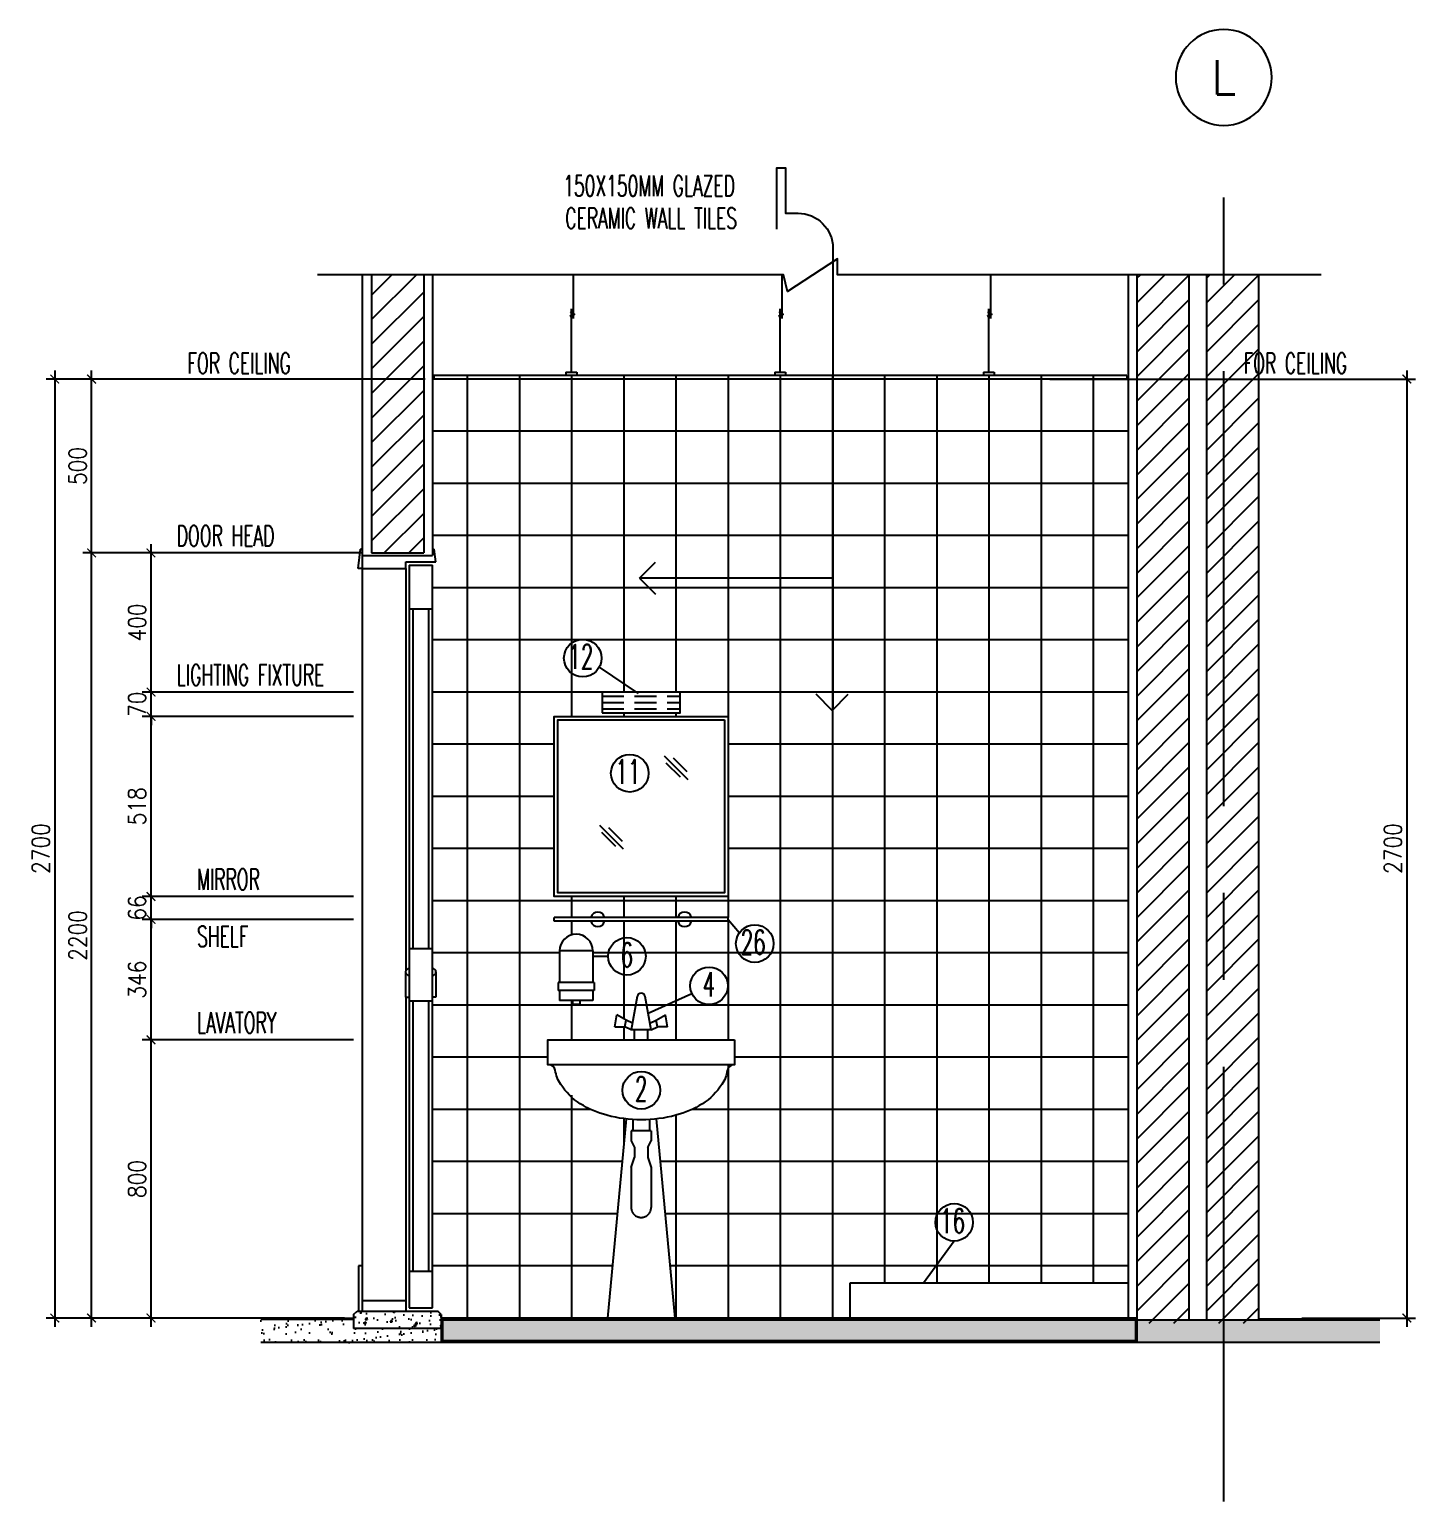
# Model space of a CAD drawing. Extents: x -203233 to -174356, y 196485 to 216410.
# Drawn here: x -189169 to -185184, y 205266 to 209499 of the extents above; entities that cross this region are included whole.
import ezdxf
from ezdxf.enums import TextEntityAlignment as Align

# ---------------------------------------------------------------- set-up
doc = ezdxf.new("R2010")
doc.units = 0
doc.header["$LTSCALE"] = 500
doc.header["$MEASUREMENT"] = 0
doc.linetypes.add('CENTERX2', pattern=[4, 2.5, -0.5, 0.5, -0.5])
doc.linetypes.add('HIDDEN2', pattern=[0.1875, 0.125, -0.0625])
doc.layers.get('0').update_dxf_attribs({"linetype": 'CONTINUOUS'})
doc.layers.get('DEFPOINTS').update_dxf_attribs({"linetype": 'CONTINUOUS'})
for name, color, linetype in [('A-SFIX', 2, 'CONTINUOUS'), ('AX-CR', 2, 'CONTINUOUS'), ('AX-TXT', 2, 'CONTINUOUS'), ('AXES', 11, 'CENTERX2'), ('Dimout', 4, 'CONTINUOUS'), ('DW', 7, 'CONTINUOUS'), ('ELE', 3, 'CONTINUOUS'), ('ELV', 7, 'CONTINUOUS'), ('FIX', 2, 'CONTINUOUS'), ('HATCH', 8, 'CONTINUOUS'), ('HatchA', 11, 'CONTINUOUS'), ('Plaster', 7, 'CONTINUOUS'), ('SANI', 2, 'CONTINUOUS'), ('Tile', 5, 'CONTINUOUS'), ('TXT', 2, 'CONTINUOUS'), ('WALL', 6, 'CONTINUOUS'), ('WallPartition', 2, 'CONTINUOUS'), ('Windows', 9, 'CONTINUOUS')]:
    doc.layers.add(name, color=color, linetype=linetype)
doc.styles.add('DIM', font='simplex.shx', dxfattribs={"width": 0.85})
doc.styles.add('ROMANS', font='romans.shx', dxfattribs={"width": 0.6})
doc.dimstyles.new('DIM1-25', dxfattribs={"dimscale": 25, "dimtxt": 2, "dimasz": 1, "dimexe": 1, "dimexo": 1, "dimgap": 0.6, "dimtad": 1, "dimdec": 0, "dimdsep": 46, "dimtxsty": 'DIM', "dimblk1": 'ARCHTICK', "dimblk2": 'ARCHTICK', "dimsah": 1, "dimcen": 0.09, "dimdle": 1, "dimclrd": 256, "dimclrt": 2, "dimadec": 0, "dimazin": 0, "dimtfac": 1, "dimtdec": 0, "dimtix": 1, "dimtmove": 1, "dimatfit": 3, "dimldrblk": 'ARCHTICK', "dimfxl": 0, "dimtvp": 2, "dimtolj": 1, "dimtzin": 0, "dimarcsym": 0})

# ---------------------------------------------------------------- blocks, each defined once
blk = doc.blocks.new('_ARCHTICK')
at = {"color": 0, "linetype": 'ByBlock', "const_width": 0.15}
blk.add_lwpolyline([(-0.5, -0.5), (0.5, 0.5)], dxfattribs=at)
blk = doc.blocks.new('*D80')
at = {"layer": 'DEFPOINTS', "color": 0}
for p in [(-188990.4, 208494.1), (-188006.4, 208494.1), (-188185.2, 207994.1)]:
    blk.add_point(p, dxfattribs=at)
at = {"layer": 'Dimout', "lineweight": -2}
blk.add_line((-188990.4, 207969.1), (-188990.4, 208519.1), dxfattribs=at)
at = {"layer": 'Dimout', "color": 0, "lineweight": -2}
for p, q in [((-188031.4, 208494.1), (-189015.4, 208494.1)), ((-188210.2, 207994.1), (-189015.4, 207994.1))]:
    blk.add_line(p, q, dxfattribs=at)
at = {"layer": 'Dimout', "lineweight": -2, "xscale": 25, "yscale": 25, "zscale": 25}
for p, rotation in [((-188990.4, 208494.1), 90), ((-188990.4, 207994.1), 270)]:
    blk.add_blockref('_ARCHTICK', p, dxfattribs=dict(at, rotation=rotation))
at = {"layer": 'Dimout', "color": 2, "insert": (-189030.4, 208244.1), "char_height": 50, "attachment_point": 5, "rotation": 90, "style": 'DIM'}
blk.add_mtext('\\A1;500', dxfattribs=at)
blk = doc.blocks.new('*D78')
at = {"layer": 'DEFPOINTS', "color": 0}
for p in [(-188819.6, 207994.1), (-188285.9, 207994.1), (-188212.2, 207594.1)]:
    blk.add_point(p, dxfattribs=at)
at = {"layer": 'Dimout', "lineweight": -2}
blk.add_line((-188819.6, 207569.1), (-188819.6, 208019.1), dxfattribs=at)
at = {"layer": 'Dimout', "color": 0, "lineweight": -2}
for p, q in [((-188310.9, 207994.1), (-188844.6, 207994.1)), ((-188237.2, 207594.1), (-188844.6, 207594.1))]:
    blk.add_line(p, q, dxfattribs=at)
at = {"layer": 'Dimout', "lineweight": -2, "xscale": 25, "yscale": 25, "zscale": 25}
for p, rotation in [((-188819.6, 207994.1), 90), ((-188819.6, 207594.1), 270)]:
    blk.add_blockref('_ARCHTICK', p, dxfattribs=dict(at, rotation=rotation))
at = {"layer": 'Dimout', "color": 2, "insert": (-188859.6, 207794.1), "char_height": 50, "attachment_point": 5, "rotation": 90, "style": 'DIM'}
blk.add_mtext('\\A1;400', dxfattribs=at)
blk = doc.blocks.new('*D79')
at = {"layer": 'DEFPOINTS', "color": 0}
for p in [(-188819.6, 207594.1), (-188212.2, 207594.1), (-188212.2, 207524.1)]:
    blk.add_point(p, dxfattribs=at)
at = {"layer": 'Dimout', "color": 0, "lineweight": -2}
for p, q in [((-188237.2, 207594.1), (-188844.6, 207594.1)), ((-188237.2, 207524.1), (-188844.6, 207524.1))]:
    blk.add_line(p, q, dxfattribs=at)
at = {"layer": 'Dimout', "lineweight": -2}
for p, q in [((-188819.6, 207594.1), (-188819.6, 207619.1)), ((-188819.6, 207524.1), (-188819.6, 207594.1)), ((-188819.6, 207524.1), (-188819.6, 207499.1))]:
    blk.add_line(p, q, dxfattribs=at)
at = {"layer": 'Dimout', "lineweight": -2, "xscale": 25, "yscale": 25, "zscale": 25}
for p, rotation in [((-188819.6, 207594.1), 270), ((-188819.6, 207524.1), 90)]:
    blk.add_blockref('_ARCHTICK', p, dxfattribs=dict(at, rotation=rotation))
at = {"layer": 'Dimout', "color": 2, "insert": (-188859.6, 207559.1), "char_height": 50, "attachment_point": 5, "rotation": 90, "style": 'DIM'}
blk.add_mtext('\\A1;70', dxfattribs=at)
blk = doc.blocks.new('*D75')
at = {"layer": 'DEFPOINTS', "color": 0}
for p in [(-188819.6, 206594.1), (-188212.2, 206594.1), (-188238.2, 205794.1)]:
    blk.add_point(p, dxfattribs=at)
at = {"layer": 'Dimout', "lineweight": -2}
blk.add_line((-188819.6, 205769.1), (-188819.6, 206619.1), dxfattribs=at)
at = {"layer": 'Dimout', "color": 0, "lineweight": -2}
for p, q in [((-188237.2, 206594.1), (-188844.6, 206594.1)), ((-188263.2, 205794.1), (-188844.6, 205794.1))]:
    blk.add_line(p, q, dxfattribs=at)
at = {"layer": 'Dimout', "lineweight": -2, "xscale": 25, "yscale": 25, "zscale": 25}
for p, rotation in [((-188819.6, 206594.1), 90), ((-188819.6, 205794.1), 270)]:
    blk.add_blockref('_ARCHTICK', p, dxfattribs=dict(at, rotation=rotation))
at = {"layer": 'Dimout', "color": 2, "insert": (-188859.6, 206194.1), "char_height": 50, "attachment_point": 5, "rotation": 90, "style": 'DIM'}
blk.add_mtext('\\A1;800', dxfattribs=at)
blk = doc.blocks.new('*D76')
at = {"layer": 'DEFPOINTS', "color": 0}
for p in [(-188819.6, 206940.5), (-188212.2, 206940.5), (-188212.2, 206594.1)]:
    blk.add_point(p, dxfattribs=at)
at = {"layer": 'Dimout', "lineweight": -2}
blk.add_line((-188819.6, 206569.1), (-188819.6, 206965.5), dxfattribs=at)
at = {"layer": 'Dimout', "color": 0, "lineweight": -2}
for p, q in [((-188237.2, 206940.5), (-188844.6, 206940.5)), ((-188237.2, 206594.1), (-188844.6, 206594.1))]:
    blk.add_line(p, q, dxfattribs=at)
at = {"layer": 'Dimout', "lineweight": -2, "xscale": 25, "yscale": 25, "zscale": 25}
for p, rotation in [((-188819.6, 206940.5), 90), ((-188819.6, 206594.1), 270)]:
    blk.add_blockref('_ARCHTICK', p, dxfattribs=dict(at, rotation=rotation))
at = {"layer": 'Dimout', "color": 2, "insert": (-188859.6, 206767.3), "char_height": 50, "attachment_point": 5, "rotation": 90, "style": 'DIM'}
blk.add_mtext('\\A1;346', dxfattribs=at)
blk = doc.blocks.new('*D77')
at = {"layer": 'DEFPOINTS', "color": 0}
for p in [(-188819.6, 207006.4), (-188212.2, 207006.4), (-188212.2, 206940.5)]:
    blk.add_point(p, dxfattribs=at)
at = {"layer": 'Dimout', "color": 0, "lineweight": -2}
for p, q in [((-188237.2, 207006.4), (-188844.6, 207006.4)), ((-188237.2, 206940.5), (-188844.6, 206940.5))]:
    blk.add_line(p, q, dxfattribs=at)
at = {"layer": 'Dimout', "lineweight": -2}
for p, q in [((-188819.6, 207006.4), (-188819.6, 207031.4)), ((-188819.6, 206940.5), (-188819.6, 207006.4)), ((-188819.6, 206940.5), (-188819.6, 206915.5))]:
    blk.add_line(p, q, dxfattribs=at)
at = {"layer": 'Dimout', "lineweight": -2, "xscale": 25, "yscale": 25, "zscale": 25}
for p, rotation in [((-188819.6, 207006.4), 270), ((-188819.6, 206940.5), 90)]:
    blk.add_blockref('_ARCHTICK', p, dxfattribs=dict(at, rotation=rotation))
at = {"layer": 'Dimout', "color": 2, "insert": (-188859.6, 206973.4), "char_height": 50, "attachment_point": 5, "rotation": 90, "style": 'DIM'}
blk.add_mtext('\\A1;66', dxfattribs=at)
blk = doc.blocks.new('*D72')
at = {"layer": 'DEFPOINTS', "color": 0}
for p in [(-188990.4, 207994.1), (-188185.2, 207994.1), (-188238.2, 205794.1)]:
    blk.add_point(p, dxfattribs=at)
at = {"layer": 'Dimout', "lineweight": -2}
blk.add_line((-188990.4, 205769.1), (-188990.4, 208019.1), dxfattribs=at)
at = {"layer": 'Dimout', "color": 0, "lineweight": -2}
for p, q in [((-188210.2, 207994.1), (-189015.4, 207994.1)), ((-188263.2, 205794.1), (-189015.4, 205794.1))]:
    blk.add_line(p, q, dxfattribs=at)
at = {"layer": 'Dimout', "lineweight": -2, "xscale": 25, "yscale": 25, "zscale": 25}
for p, rotation in [((-188990.4, 207994.1), 90), ((-188990.4, 205794.1), 270)]:
    blk.add_blockref('_ARCHTICK', p, dxfattribs=dict(at, rotation=rotation))
at = {"layer": 'Dimout', "color": 2, "insert": (-189030.4, 206894.1), "char_height": 50, "attachment_point": 5, "rotation": 90, "style": 'DIM'}
blk.add_mtext('\\A1;2200', dxfattribs=at)
blk = doc.blocks.new('*D74')
at = {"layer": 'DEFPOINTS', "color": 0}
for p in [(-188819.6, 207524.1), (-188212.2, 207524.1), (-188212.2, 207006.4)]:
    blk.add_point(p, dxfattribs=at)
at = {"layer": 'Dimout', "lineweight": -2}
blk.add_line((-188819.6, 206981.4), (-188819.6, 207549.1), dxfattribs=at)
at = {"layer": 'Dimout', "color": 0, "lineweight": -2}
for p, q in [((-188237.2, 207524.1), (-188844.6, 207524.1)), ((-188237.2, 207006.4), (-188844.6, 207006.4))]:
    blk.add_line(p, q, dxfattribs=at)
at = {"layer": 'Dimout', "lineweight": -2, "xscale": 25, "yscale": 25, "zscale": 25}
for p, rotation in [((-188819.6, 207524.1), 90), ((-188819.6, 207006.4), 270)]:
    blk.add_blockref('_ARCHTICK', p, dxfattribs=dict(at, rotation=rotation))
at = {"layer": 'Dimout', "color": 2, "insert": (-188859.6, 207265.2), "char_height": 50, "attachment_point": 5, "rotation": 90, "style": 'DIM'}
blk.add_mtext('\\A1;518', dxfattribs=at)
blk = doc.blocks.new('*D73')
at = {"layer": 'DEFPOINTS', "color": 0}
for p in [(-188990.4, 208494.1), (-189096.3, 205794.1), (-188990.4, 205794.1)]:
    blk.add_point(p, dxfattribs=at)
at = {"layer": 'Dimout', "lineweight": -2}
blk.add_line((-189096.3, 208519.1), (-189096.3, 205769.1), dxfattribs=at)
at = {"layer": 'Dimout', "color": 0, "lineweight": -2}
for p, q in [((-189015.4, 208494.1), (-189121.3, 208494.1)), ((-189015.4, 205794.1), (-189121.3, 205794.1))]:
    blk.add_line(p, q, dxfattribs=at)
at = {"layer": 'Dimout', "lineweight": -2, "xscale": 25, "yscale": 25, "zscale": 25}
for p, rotation in [((-189096.3, 208494.1), 90), ((-189096.3, 205794.1), 270)]:
    blk.add_blockref('_ARCHTICK', p, dxfattribs=dict(at, rotation=rotation))
at = {"layer": 'Dimout', "color": 2, "insert": (-189136.3, 207144.1), "char_height": 50, "attachment_point": 5, "rotation": 90, "style": 'DIM'}
blk.add_mtext('\\A1;2700', dxfattribs=at)
blk = doc.blocks.new('GAN')
for p, q in [((-0.0212, 0.1644), (-0.0212, 0.29)), ((-0.0155, 0.01), (-0.0155, 0.1918)), ((0, 0.01), (-0.031, 0.01)), ((-0.031, 0.01), (-0.031, 0)), ((0, 0.01), (0, 0))]:
    blk.add_line(p, q)
blk.add_lwpolyline([(-0.0118, 0.184), (-0.024, 0.1754), (-0.0113, 0.1703)])
blk = doc.blocks.new('walling')
at = {"layer": 'ELV'}
blk.add_line((0.1363, -1.1797), (-0.4198, -1.1797), dxfattribs=at)
blk.add_lwpolyline([(-0.025, -0.176), (-0.025, 0), (0, 0), (0, -0.1306), (0.0363, -0.1306, -0.414214), (0.1363, -0.2306), (0.1363, -1.5582)], format="xyb", dxfattribs=at)
at = {"layer": 'WALL'}
for p, q in [((-0.4198, -1.1797), (-0.3736, -1.1334)), ((-0.4198, -1.1797), (-0.3736, -1.2259)), ((0.1345, -1.56), (0.0882, -1.5137)), ((0.1345, -1.56), (0.1808, -1.5137))]:
    blk.add_line(p, q, dxfattribs=at)
at = {"layer": 'TXT', "style": 'ROMANS', "width": 0.6}
for s, p in [('150X150MM GLAZED', (-0.639, -0.0816)), ('CERAMIC WALL TILES', (-0.6331, -0.1746))]:
    blk.add_text(s, height=0.06, dxfattribs=at).set_placement(p)
blk = doc.blocks.new('A$C753C42D5')
at = {"layer": 'SANI', "linetype": 'Continuous'}
for p, q in [((0.2568, 0.9248), (0.2394, 0.8287)), ((0.2968, 0.8287), (0.2793, 0.9248)), ((0.1923, 0.8373), (0.1985, 0.8714)), ((0.225, 0.8568), (0.1985, 0.8714)), ((0.2215, 0.8373), (0.225, 0.8568)), ((0.2429, 0.8483), (0.225, 0.8568)), ((0.2933, 0.8483), (0.3112, 0.8568)), ((0.3112, 0.8568), (0.3377, 0.8714)), ((0.3147, 0.8373), (0.3112, 0.8568)), ((0.3439, 0.8373), (0.3377, 0.8714)), ((0.1923, 0.8373), (0.2215, 0.8373)), ((0.2394, 0.8287), (0.2215, 0.8373)), ((0.2968, 0.8287), (0.2394, 0.8287)), ((0.2489, 0.8), (0.2489, 0.8287)), ((0.2872, 0.8), (0.2872, 0.8287)), ((0.2968, 0.8287), (0.3147, 0.8373)), ((0.3439, 0.8373), (0.3147, 0.8373)), ((0.2252, 0.5724), (0.1713, 0)), ((0.3109, 0.5724), (0.3648, 0))]:
    blk.add_line(p, q, dxfattribs=at)
at = {"layer": 'SANI', "linetype": 'HIDDEN2'}
for p, q in [((0.2441, 0.57), (0.2441, 0.5382)), ((0.292, 0.57), (0.292, 0.5382)), ((0.2968, 0.5382), (0.2394, 0.5382)), ((0.2394, 0.5382), (0.2394, 0.5094)), ((0.2394, 0.5094), (0.2489, 0.4903)), ((0.2872, 0.4903), (0.2968, 0.5094)), ((0.2968, 0.5382), (0.2968, 0.5094)), ((0.2489, 0.4903), (0.2489, 0.4616)), ((0.2872, 0.4903), (0.2872, 0.4616)), ((0.2394, 0.4328), (0.2489, 0.4616)), ((0.2394, 0.4328), (0.2394, 0.3179)), ((0.2872, 0.4616), (0.2968, 0.4328)), ((0.2968, 0.4328), (0.2968, 0.3179))]:
    blk.add_line(p, q, dxfattribs=at)
at = {"layer": 'SANI', "linetype": 'Continuous'}
blk.add_lwpolyline([(0.5362, 0.8), (0.5362, 0.789), (0.5362, 0.7282), (0, 0.7282), (0, 0.789), (0, 0.8)], close=True, dxfattribs=at)
for points in [[(0.517, 0.7282, -0.000994), (0.517, 0.7278, -0.145509)], [(0.5158, 0.7124, -0.107261), (0.5003, 0.6716, -0.107169), (0.4442, 0.6162, -0.077294), (0.3677, 0.5829, -0.06439), (0.2685, 0.57, -0.06439), (0.1694, 0.5829, -0.077294), (0.0929, 0.6162, -0.107169), (0.0368, 0.6716, -0.107938), (0.0212, 0.7126, -0.000994)]]:
    blk.add_lwpolyline(points, format="xyb", dxfattribs=at)
for centre, radius, start, end in [((0.2681, 0.9226), 0.0115, 9.5273, 170.4727), ((0.0024, 0.709), 0.0191, 10.8078, 88.4915), ((0.5347, 0.709), 0.0191, 89.1936, 170.0196)]:
    blk.add_arc(centre, radius, start, end, dxfattribs=at)
at = {"layer": 'SANI', "linetype": 'HIDDEN2'}
blk.add_arc((0.2681, 0.3179), 0.0287, 180, 0, dxfattribs=at)
blk = doc.blocks.new('*D71')
at = {"layer": 'DEFPOINTS', "color": 0}
for p in [(-186260.7, 208494.1), (-185535.4, 205794.1), (-185208.7, 205794.1)]:
    blk.add_point(p, dxfattribs=at)
at = {"layer": 'Dimout', "lineweight": -2}
blk.add_line((-185208.7, 208519.1), (-185208.7, 205769.1), dxfattribs=at)
at = {"layer": 'Dimout', "color": 0, "lineweight": -2}
for p, q in [((-186235.7, 208494.1), (-185183.7, 208494.1)), ((-185510.4, 205794.1), (-185183.7, 205794.1))]:
    blk.add_line(p, q, dxfattribs=at)
at = {"layer": 'Dimout', "lineweight": -2, "xscale": 25, "yscale": 25, "zscale": 25}
for p, rotation in [((-185208.7, 208494.1), 90), ((-185208.7, 205794.1), 270)]:
    blk.add_blockref('_ARCHTICK', p, dxfattribs=dict(at, rotation=rotation))
at = {"layer": 'Dimout', "color": 2, "insert": (-185248.7, 207144.1), "char_height": 50, "attachment_point": 5, "rotation": 90, "style": 'DIM'}
blk.add_mtext('\\A1;2700', dxfattribs=at)
blk = doc.blocks.new('AXU')
at = {"layer": 'AX-CR'}
blk.add_circle((0, 350), 350, dxfattribs=at)
at = {"layer": 'AX-TXT', "style": 'ROMANS'}
blk.add_attdef('AX', text='', height=250, dxfattribs=at).set_placement((0, 350), align=Align.MIDDLE)

msp = doc.modelspace()

# ---------------------------------------------------------------- hatches: boundary and pattern name
at = {"layer": 'HatchA'}
h = msp.add_hatch(dxfattribs=at)
h.set_pattern_fill('ANSI31', color=256, scale=400, style=0)
h.set_pattern_definition([(45, (70956.29, 8964.827), (-35.355339, 35.355339), [])])
h.paths.add_polyline_path([(-188035.2, 208794.1), (-188185.2, 208794.1), (-188185.2, 207994.1), (-188035.2, 207994.1)])
h = msp.add_hatch(dxfattribs=at)
h.set_pattern_fill('ANSI31', color=256, scale=400, style=0)
h.set_pattern_definition([(45, (21882.46, 5327.386), (-35.355339, 35.355339), [])])
h.paths.add_polyline_path([(-185835.2, 208794.1), (-185985.2, 208794.1), (-185985.2, 205779.1), (-185835.2, 205779.1)])
h = msp.add_hatch(dxfattribs=at)
h.set_pattern_fill('ANSI31', color=256, scale=400, style=0)
h.set_pattern_definition([(45, (22082.46, 5327.386), (-35.355339, 35.355339), [])])
h.paths.add_polyline_path([(-185635.2, 208794.1), (-185785.2, 208794.1), (-185785.2, 205779.1), (-185635.2, 205779.1)])
at = {"layer": 'Windows'}
h = msp.add_hatch(dxfattribs=at)
h.set_pattern_fill('AR-CONC', color=256, scale=10, style=0)
h.set_pattern_definition([(50, (62817.08, 24790.734), (71.726018, -6.275213), [7.5, -82.5]), (355, (62817.08, 24790.734), (-13.875133, 75.219213), [6, -66]), (100.4514, (62823.06, 24790.21), (57.850938, 68.943954), [6.374019, -70.114211]), (46.1842, (62817.08, 24810.73), (106.724105, -16.551901), [11.25, -123.75]), (96.6356, (62825.97, 24809.35), (93.46627, 97.411787), [9.56103, -105.1713]), (351.1842, (62817.08, 24810.73), (93.466195, 97.41186), [9, -99]), (21, (62827.08, 24805.734), (59.690705, -40.261889), [7.5, -82.5]), (326, (62827.08, 24805.734), (24.331533, 72.515005), [6, -66]), (71.4514, (62832.054, 24802.38), (84.022263, 32.25305), [6.374019, -70.114211]), (37.5, (62817.08, 24790.734), (1.2159855, 33.2893854), [0, -65.2, 0, -67, 0, -66.25]), (7.5, (62817.08, 24790.734), (26.3069537, 39.441171), [0, -38.2, 0, -63.7, 0, -25.25]), (327.5, (62794.78, 24790.734), (53.3822436, -2.2554872), [0, -25, 0, -78, 0, -103.5]), (317.5, (62784.78, 24790.734), (58.318617, 10.010498), [0, -32.5, 0, -51.8, 0, -73.5])])
h.paths.add_polyline_path([(-187985.2, 205804.1), (-187995.2, 205814.1), (-188227.2, 205814.1), (-188237.2, 205804.1), (-188237.2, 205764.1), (-187985.2, 205764.1)])
h = msp.add_hatch(dxfattribs=at)
h.set_pattern_fill('AR-SAND', color=256, scale=25, style=0)
h.set_pattern_definition([(37.5, (35156.904, -5521.26), (-1.574834, 48.170594), [0, -38, 0, -42.5, 0, -40.625]), (7.5, (35156.904, -5521.26), (44.244418, 70.553652), [0, -20.5, 0, -34.25, 0, -13.125]), (327.5, (35126.154, -5521.26), (77.8535465, 0.1414763), [0, -12.5, 0, -45, 0, -58.75]), (317.5, (35126.154, -5521.26), (75.153165, 21.941889), [0, -6.25, 0, -29.5, 0, -33.75])])
h.paths.add_polyline_path([(-187985.2, 205764.1), (-188237.2, 205764.1), (-188237.2, 205791.1), (-188503.7, 205791.1), (-188503.7, 205724.1), (-187985.2, 205724.1)])
h = msp.add_hatch(dxfattribs=at)
h.set_pattern_fill('AR-SAND', color=256, scale=25, style=0)
h.set_pattern_definition([(37.5, (0, 0), (-1.574834, 48.170594), [0, -38, 0, -42.5, 0, -40.625]), (7.5, (0, 0), (44.244418, 70.553652), [0, -20.5, 0, -34.25, 0, -13.125]), (327.5, (-30.75, 0), (77.8535465, 0.1414763), [0, -12.5, 0, -45, 0, -58.75]), (317.5, (-30.75, 0), (75.153165, 21.941889), [0, -6.25, 0, -29.5, 0, -33.75])])
h.paths.add_polyline_path([(-185989.2, 205788.1), (-187981.2, 205788.1), (-187981.2, 205728.1), (-185989.2, 205728.1)])
h.paths.add_polyline_path([(-185735.2, 205788.1), (-185985.2, 205788.1), (-185985.2, 205724.1), (-185735.2, 205724.1)])
h.paths.add_polyline_path([(-185286.3, 205788.1), (-185735.2, 205788.1), (-185735.2, 205724.1), (-185286.3, 205724.1)])

# ---------------------------------------------------------------- linework, layer by layer
msp.add_line((-186013.9, 208504.1), (-188006.4, 208504.1))
at = {"layer": 'A-SFIX'}
for p, q in [((-186810.2, 205894.1), (-186810.2, 205794.1)), ((-186010.2, 205894.1), (-186810.2, 205894.1))]:
    msp.add_line(p, q, dxfattribs=at)
at = {"layer": 'AXES'}
msp.add_line((-185735.2, 205266.3), (-185735.2, 209223.4), dxfattribs=at)
at = {"layer": 'DW'}
for p, q in [((-187531, 207665.4), (-187418.9, 207589.7)), ((-187160.2, 206940.5), (-187127.7, 206901.7)), ((-187549, 206834.2), (-187505.2, 206834.2)), ((-187390.2, 206670.8), (-187264.4, 206727.2))]:
    msp.add_line(p, q, dxfattribs=at)
at = {"layer": 'ELE'}
msp.add_lwpolyline([(-185455.2, 208794.1), (-186845.7, 208794.1), (-186845.7, 208839.3), (-186989.1, 208745.8), (-187001, 208794.1), (-187001, 208794.1), (-188341.3, 208794.1)], dxfattribs=at)
at = {"layer": 'FIX'}
for p, q in [((-187275.5, 207342.1), (-187343.1, 207409.7)), ((-187297.6, 207349.5), (-187338.2, 207390)), ((-187277.9, 207364.2), (-187317.3, 207403.6)), ((-187461.1, 207142.4), (-187528.7, 207210)), ((-187483.2, 207149.7), (-187523.8, 207190.3)), ((-187463.5, 207164.5), (-187502.9, 207203.9))]:
    msp.add_line(p, q, dxfattribs=at)
at = {"layer": 'FIX', "color": 2}
for p, q in [((-187160.2, 206945.9), (-187660.2, 206945.9)), ((-187660.2, 206935), (-187660.2, 206945.9)), ((-187160.2, 206935), (-187660.2, 206935)), ((-187160.2, 206935), (-187160.2, 206945.9)), ((-186510.2, 206015.3), (-186598.2, 205894.1))]:
    msp.add_line(p, q, dxfattribs=at)
for points in [[(-187160.2, 207524.1), (-187160.2, 207006.4), (-187660.2, 207006.4), (-187660.2, 207524.1)], [(-187170.2, 207514.1), (-187170.2, 207016.4), (-187650.2, 207016.4), (-187650.2, 207514.1)]]:
    msp.add_lwpolyline(points, close=True, dxfattribs=at)
for centre in [(-187578.2, 207691.5), (-187443, 207360.6), (-187083.6, 206870.7), (-187451.2, 206834.2), (-187215.1, 206749.3), (-187409.9, 206448.9), (-186510.2, 206069.2)]:
    msp.add_circle(centre, 54, dxfattribs=at)
for centre, start, end in [((-187535.2, 206940.5), 15.2023, 164.7977), ((-187285.2, 206940.5), 15.2023, 164.7977), ((-187535.2, 206940.5), 195.2023, 344.7977), ((-187285.2, 206940.5), 195.2023, 344.7977)]:
    msp.add_arc(centre, 20.6, start, end, dxfattribs=at)
at = {"layer": 'HATCH', "linetype": 'HIDDEN2'}
for p, q in [((-187522.7, 207582.1), (-187297.7, 207582.1)), ((-187522.7, 207564.1), (-187297.7, 207564.1)), ((-187522.7, 207546.1), (-187297.7, 207546.1))]:
    msp.add_line(p, q, dxfattribs=at)
at = {"layer": 'Plaster'}
for p, q in [((-188212.2, 208794.1), (-188212.2, 207986.7)), ((-188010.2, 208794.1), (-188010.2, 207986.7)), ((-186010.2, 208794.1), (-186010.2, 205794.1)), ((-188006.4, 208504.1), (-188006.4, 208494.1)), ((-188006.4, 208504.1), (-188006.4, 208494.1)), ((-188006.4, 208504.1), (-188006.4, 208494.1)), ((-188006.4, 208504.1), (-188006.4, 208494.1)), ((-186013.9, 208504.1), (-186013.9, 208494.1)), ((-186013.9, 208504.1), (-186013.9, 208494.1)), ((-186013.9, 208504.1), (-186013.9, 208494.1)), ((-188212.2, 205844.1), (-188086.6, 205844.1)), ((-188503.7, 205794.1), (-188237.2, 205794.1)), ((-185985.2, 205794.1), (-187985.2, 205794.1)), ((-185985.2, 205788.1), (-187985.2, 205788.1)), ((-185292.4, 205791.1), (-185635.2, 205791.1))]:
    msp.add_line(p, q, dxfattribs=at)
at = {"layer": 'SANI'}
for p, q in [((-187277.6, 207524.1), (-187259.5, 207524.1)), ((-187549, 206849.7), (-187644.9, 206849.7)), ((-187644.9, 206849.7), (-187644.9, 206758.7)), ((-187549, 206849.7), (-187549, 206758.7)), ((-187545.2, 206758.7), (-187648.8, 206758.7)), ((-187648.8, 206758.7), (-187648.8, 206735.7)), ((-187545.2, 206758.7), (-187545.2, 206735.7)), ((-187545.2, 206735.7), (-187648.8, 206735.7)), ((-187644.9, 206735.7), (-187644.9, 206707.3)), ((-187549, 206707.3), (-187644.9, 206707.3)), ((-187607.5, 206707.3), (-187607.5, 206695.8)), ((-187586.4, 206707.3), (-187586.4, 206695.8)), ((-187549, 206735.7), (-187549, 206707.3)), ((-187586.4, 206695.8), (-187607.5, 206695.8))]:
    msp.add_line(p, q, dxfattribs=at)
msp.add_lwpolyline([(-187522.7, 207534.1), (-187297.7, 207534.1), (-187297.7, 207594.1), (-187522.7, 207594.1)], close=True, dxfattribs=at)
msp.add_arc((-187597, 206849.7), 47.9, 0, 180, dxfattribs=at)
at = {"layer": 'Tile'}
for p, q in [((-186010.2, 208494.1), (-188010.2, 208494.1)), ((-187910.2, 208504.1), (-187910.2, 205794.1)), ((-187760.2, 208504.1), (-187760.2, 205794.1)), ((-187610.2, 208504.1), (-187610.2, 207524.1)), ((-187460.2, 208504.1), (-187460.2, 207594.1)), ((-187310.2, 208504.1), (-187310.2, 207594.1)), ((-187160.2, 208504.1), (-187160.2, 206945.9)), ((-187010.2, 208504.1), (-187010.2, 205794.1)), ((-186860.2, 208504.1), (-186860.2, 205794.1)), ((-186710.2, 208504.1), (-186710.2, 205894.1)), ((-186560.2, 208504.1), (-186560.2, 205894.1)), ((-186410.2, 208504.1), (-186410.2, 205894.1)), ((-186260.2, 208504.1), (-186260.2, 205894.1)), ((-186110.2, 208504.1), (-186110.2, 205894.1)), ((-186010.2, 208344.1), (-188010.2, 208344.1)), ((-186010.2, 208194.1), (-188010.2, 208194.1)), ((-186010.2, 208044.1), (-188010.2, 208044.1)), ((-186010.2, 207894.1), (-188010.2, 207894.1)), ((-186010.2, 207744.1), (-188010.2, 207744.1)), ((-186010.2, 207594.1), (-188010.2, 207594.1)), ((-187460.2, 207534.1), (-187460.2, 207524.1)), ((-187310.2, 207534.1), (-187310.2, 207524.1)), ((-187660.2, 207444.1), (-188010.2, 207444.1)), ((-186010.2, 207444.1), (-187160.2, 207444.1)), ((-187660.2, 207294.1), (-188010.2, 207294.1)), ((-186010.2, 207294.1), (-187160.2, 207294.1)), ((-187660.2, 207144.1), (-188010.2, 207144.1)), ((-186010.2, 207144.1), (-187160.2, 207144.1)), ((-187610.2, 207006.4), (-187610.2, 206945.9)), ((-187460.2, 207006.4), (-187460.2, 206945.9)), ((-187310.2, 207006.4), (-187310.2, 206945.9)), ((-186010.2, 206994.1), (-188010.2, 206994.1)), ((-187610.2, 206935), (-187610.2, 206895.8)), ((-187460.2, 206935), (-187460.2, 206654.7)), ((-187310.2, 206935), (-187310.2, 206594.1)), ((-187160.2, 206935), (-187160.2, 206594.1)), ((-187644.9, 206844.1), (-188010.2, 206844.1)), ((-186010.2, 206844.1), (-187549, 206844.1)), ((-187610.2, 206707.3), (-187610.2, 206594.1)), ((-186010.2, 206694.1), (-188010.2, 206694.1)), ((-187460.2, 206631.4), (-187460.2, 206594.1)), ((-187678.3, 206544.1), (-188010.2, 206544.1)), ((-186010.2, 206544.1), (-187142.1, 206544.1)), ((-187160.2, 206522.3), (-187160.2, 205794.1)), ((-187610.2, 206434.9), (-187610.2, 205794.1)), ((-187555.9, 206394.1), (-188010.2, 206394.1)), ((-187460.2, 206367.4), (-187460.2, 206290.6)), ((-187310.2, 206377), (-187310.2, 205794.1)), ((-186010.2, 206394.1), (-187263.5, 206394.1)), ((-187464.6, 206244.1), (-188010.2, 206244.1)), ((-186010.2, 206244.1), (-187355.8, 206244.1)), ((-187478.7, 206094.1), (-188010.2, 206094.1)), ((-186010.2, 206094.1), (-187341.7, 206094.1)), ((-187492.8, 205944.1), (-188010.2, 205944.1)), ((-186010.2, 205944.1), (-187327.5, 205944.1))]:
    msp.add_line(p, q, dxfattribs=at)
at = {"layer": 'WALL'}
for p, q in [((-188185.2, 208794.1), (-188185.2, 207994.1)), ((-188035.2, 208794.1), (-188035.2, 207994.1)), ((-185985.2, 208794.1), (-185985.2, 205724.1)), ((-185835.2, 208794.1), (-185835.2, 205788.1)), ((-185785.2, 208794.1), (-185785.2, 205788.1)), ((-185635.2, 208794.1), (-185635.2, 205788.1)), ((-188185.2, 207994.1), (-188035.2, 207994.1)), ((-188237.2, 205804.1), (-188227.2, 205814.1)), ((-188227.2, 205814.1), (-187995.2, 205814.1)), ((-187985.2, 205804.1), (-187995.2, 205814.1)), ((-188503.7, 205791.1), (-188237.2, 205791.1)), ((-188237.2, 205804.1), (-188237.2, 205764.1)), ((-187985.2, 205804.1), (-187985.2, 205764.1)), ((-187981.2, 205788.1), (-187981.2, 205728.1)), ((-185989.2, 205788.1), (-185989.2, 205728.1)), ((-185286.3, 205788.1), (-185985.2, 205788.1)), ((-187985.2, 205764.1), (-188237.2, 205764.1)), ((-187985.2, 205764.1), (-187985.2, 205724.1)), ((-185989.2, 205728.1), (-187981.2, 205728.1)), ((-185286.3, 205724.1), (-188503.7, 205724.1))]:
    msp.add_line(p, q, dxfattribs=at)
at = {"layer": 'WallPartition', "linetype": 'HIDDEN2', "const_width": 2}
msp.add_lwpolyline([(-187983.2, 205788.1), (-187983.2, 205726.1), (-185987.2, 205726.1), (-185987.2, 205788.1)], dxfattribs=at)
at = {"layer": 'Windows'}
for p, q in [((-188223.6, 207949.4), (-188216.8, 208005)), ((-188212.2, 208005), (-188216.8, 208005)), ((-188212.2, 207986.7), (-188212.2, 205814.1)), ((-188212.2, 207986.7), (-188010.2, 207986.7)), ((-188010.2, 208005), (-188005.6, 208005)), ((-188001.1, 207968.1), (-188005.6, 208005)), ((-188212.2, 207949.4), (-188223.6, 207949.4)), ((-188212.2, 207949.4), (-188086.6, 207949.4)), ((-188086.6, 207949.4), (-188086.6, 207968.1)), ((-188086.6, 207968.1), (-188001.1, 207968.1)), ((-188086.6, 207949.4), (-188086.6, 206793.1)), ((-188077.5, 207958.8), (-188077.5, 205823.4)), ((-188077.5, 207958.8), (-188010.2, 207958.8)), ((-188010.2, 205823.4), (-188010.2, 207958.8)), ((-188077.5, 207833.4), (-188010.2, 207833.4)), ((-188066.4, 207833.4), (-188066.4, 206856.7)), ((-188021.3, 207833.4), (-188021.3, 206856.7)), ((-188077.5, 206856.7), (-188010.2, 206856.7)), ((-188087.4, 206789.2), (-188087.4, 206716.5)), ((-188000.3, 206789.2), (-188000.3, 206716.5)), ((-188087.4, 206716.5), (-188077.5, 206716.5)), ((-188086.6, 206716.5), (-188086.6, 205814.1)), ((-188077.5, 206705.7), (-188010.2, 206705.7)), ((-188066.4, 206705.7), (-188066.4, 205928.7)), ((-188021.3, 206705.7), (-188021.3, 205928.7)), ((-188000.3, 206716.5), (-188010.2, 206716.5)), ((-188212.2, 205944.1), (-188223.3, 205944.1)), ((-188223.3, 205944.1), (-188223.3, 205814.1)), ((-188077.5, 205928.7), (-188010.2, 205928.7)), ((-188077.5, 205823.4), (-188010.2, 205823.4)), ((-187506.9, 205794.1), (-187313.4, 205794.1))]:
    msp.add_line(p, q, dxfattribs=at)
for centre, start, end in [((-188077.5, 206789.2), 90, 270), ((-188010.2, 206789.2), 270, 90)]:
    msp.add_arc(centre, 9.89, start, end, dxfattribs=at)

# ---------------------------------------------------------------- block references
at = {"xscale": -1000, "yscale": 1000, "zscale": 1000}
for p in [(-187626.4, 208504.1), (-187026.4, 208504.1), (-186426.4, 208504.1)]:
    msp.add_blockref('GAN', p, dxfattribs=at)
at = {"layer": 'AXES'}
ref = msp.add_blockref('AXU', (-185735.2, 209499.4), dxfattribs=dict(at, xscale=-0.3942857142857143, yscale=0.3942857142857143, zscale=0.3942857142857143, rotation=180))
ref.add_attrib('AX', 'L', dxfattribs={"layer": 'AX-TXT', "color": 6, "height": 98.6, "style": 'ROMANS'}).set_placement((-185735.2, 209361.4), align=Align.MIDDLE)
at = {"layer": 'WALL', "xscale": 1000, "yscale": 1000, "zscale": 1000}
msp.add_blockref('walling', (-186995.4, 209101.3), dxfattribs=at)
at = {"layer": 'WallPartition', "xscale": 1000, "yscale": 1000, "zscale": 1000}
msp.add_blockref('A$C753C42D5', (-187678.3, 205794.1), dxfattribs=at)

# ---------------------------------------------------------------- texts
at = {"layer": 'TXT', "style": 'ROMANS', "width": 0.6}
for s, height, p in [('FOR CEILING', 60, (-188715.3, 208509.6)), ('FOR CEILING', 60, (-185678.3, 208509.6)), ('DOOR HEAD', 60, (-188745.7, 208013.3)), ('12', 70, (-187619.7, 207660.7)), ('LIGHTING FIXTURE', 60, (-188745.7, 207613.3)), ('11', 70, (-187484.4, 207329.7)), ('MIRROR', 60, (-188687.3, 207025.6)), ('SHELF', 60, (-188687.3, 206861.2)), ('6', 70, (-187469.5, 206803.3)), ('26', 70, (-187124.2, 206839.8)), ('4', 70, (-187233.4, 206718.4)), ('LAVATORY', 60, (-188687.3, 206613.3)), ('2', 70, (-187428.2, 206418.1)), ('16', 70, (-186550.8, 206038.3))]:
    msp.add_text(s, height=height, dxfattribs=at).set_placement(p)

# ---------------------------------------------------------------- dimensions: what is measured, and where the dimension line sits
at = {"layer": 'Dimout'}
for base, p1, p2, picture, middle in [((-189096.3, 205794.1), (-188990.4, 208494.1), (-188990.4, 205794.1), '*D73', (-189136.3, 207144.1)), ((-188990.4, 208494.1), (-188185.2, 207994.1), (-188006.4, 208494.1), '*D80', (-189030.4, 208244.1)), ((-185208.7, 205794.1), (-186260.7, 208494.1), (-185535.4, 205794.1), '*D71', (-185248.7, 207144.1)), ((-188990.4, 207994.1), (-188238.2, 205794.1), (-188185.2, 207994.1), '*D72', (-189030.4, 206894.1)), ((-188819.6, 207994.1), (-188212.2, 207594.1), (-188285.9, 207994.1), '*D78', (-188859.6, 207794.1)), ((-188819.6, 207594.1), (-188212.2, 207524.1), (-188212.2, 207594.1), '*D79', (-188859.6, 207559.1)), ((-188819.6, 207524.1), (-188212.2, 207006.4), (-188212.2, 207524.1), '*D74', (-188859.6, 207265.2)), ((-188819.6, 207006.4), (-188212.2, 206940.5), (-188212.2, 207006.4), '*D77', (-188859.6, 206973.4)), ((-188819.6, 206940.5), (-188212.2, 206594.1), (-188212.2, 206940.5), '*D76', (-188859.6, 206767.3)), ((-188819.6, 206594.1), (-188238.2, 205794.1), (-188212.2, 206594.1), '*D75', (-188859.6, 206194.1))]:
    dim = msp.add_linear_dim(base=base, p1=p1, p2=p2, angle=90, dimstyle='DIM1-25', dxfattribs=at)
    dim.commit()
    dim.dimension.update_dxf_attribs({"geometry": picture, "text_midpoint": middle})

doc.saveas('drawing.dxf')
